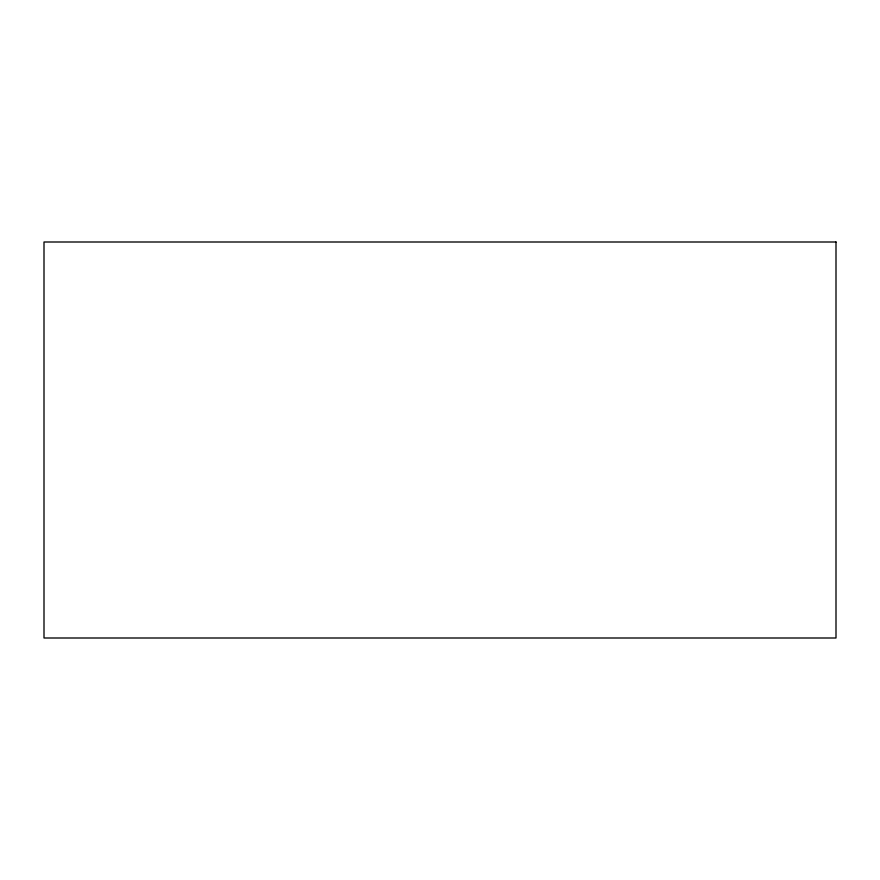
<?xml version="1.0" encoding="UTF-8"?>
<svg xmlns="http://www.w3.org/2000/svg" width="880" height="880" viewBox="0 0 880 880"><rect width="100%" height="100%" fill="white"/><g stroke="black" fill="none" stroke-linecap="round" stroke-linejoin="round"><path stroke-width="1.32" d="M836 242L44 242L44 638L836 638L836 242"/></g></svg>
